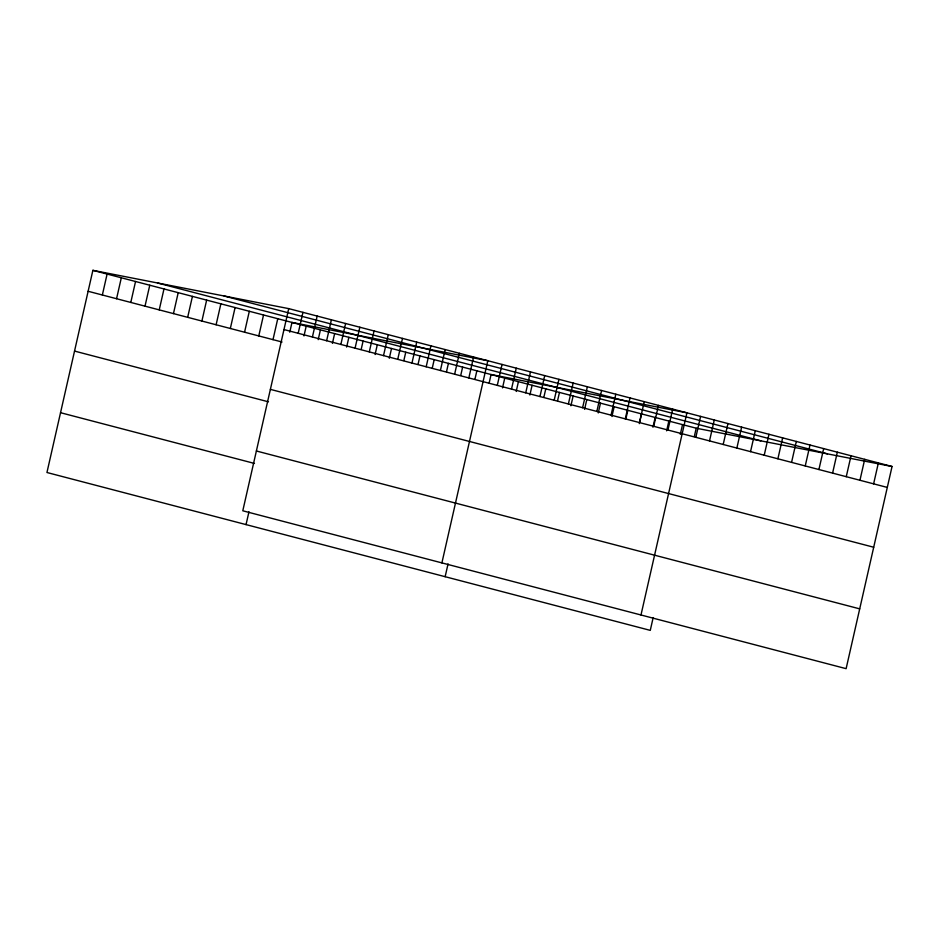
<?xml version="1.0" encoding="UTF-8"?>
<svg xmlns="http://www.w3.org/2000/svg" width="939" height="939" viewBox="0 0 939 939"><rect width="100%" height="100%" fill="white"/><g stroke="black" fill="none" stroke-linecap="round" stroke-linejoin="round"><path stroke-width="1.41" d="M288.731 308.626L242.79 510.793L846.121 668.662L892.05 466.495L288.731 308.626L92.879 270.338L46.95 472.505L650.269 630.374L653.18 617.557M102.351 294.999L107.105 274.059M116.565 298.719L121.319 277.78M130.791 302.44L135.545 281.5M145.005 306.161L149.77 285.221M159.231 309.882L163.985 288.942M173.457 313.603L178.21 292.663M187.671 317.323L192.425 296.384M201.897 321.044L206.65 300.104M216.111 324.765L220.876 303.825M230.337 328.486L235.09 307.546M244.563 332.206L249.316 311.267M258.777 335.927L263.53 314.988M273.003 339.648L277.756 318.708M246.041 524.608L248.964 511.79M289.764 332.206L291.982 322.429L487.822 360.729L441.893 562.895M298.191 333.286L302.945 312.347M303.978 335.927L306.196 326.15M312.417 337.007L317.171 316.067M318.204 339.648L320.422 329.871M326.631 340.728L331.385 319.788M332.418 343.369L334.636 333.591M340.857 344.449L345.611 323.509M346.644 347.09L348.862 337.312M355.071 348.169L359.837 327.23M361.186 349.414L363.088 341.045M369.297 351.89L374.051 330.951M375.084 354.531L377.302 344.766M383.523 355.611L388.277 334.671M389.309 358.252L391.528 348.486M397.737 359.332L402.491 338.404M403.84 360.576L405.754 352.207M411.963 363.053L416.716 342.125M418.066 364.297L419.968 355.928M426.177 366.773L430.942 345.845M432.292 368.018L434.194 359.649M440.403 370.494L445.156 349.566M446.506 371.738L448.408 363.37M454.629 374.215L459.382 353.287M460.732 375.459L462.634 367.09M468.843 377.936L473.596 357.008M474.946 379.18L476.859 370.811M445.145 576.699L448.056 563.881M489.172 382.901L491.074 374.532L686.925 412.82L640.985 614.986M497.283 385.377L502.048 364.449M502.529 387.877L504.748 378.112M511.509 389.098L516.262 368.17M516.204 391.457L518.422 381.68M525.734 392.819L530.488 371.891M529.878 395.037L532.096 385.26M539.948 396.54L544.714 375.612M543.869 397.22L545.782 388.84M554.174 400.26L558.928 379.333M557.555 400.789L559.456 392.42M568.388 403.981L573.154 383.053M570.912 405.765L573.13 396M582.614 407.702L587.368 386.774M584.586 409.345L586.805 399.58M596.84 411.423L601.594 390.495M598.26 412.925L600.479 403.16M611.054 415.144L615.82 394.216M611.935 416.505L614.153 406.728M625.28 418.864L630.034 397.936M625.926 418.688L627.827 410.308M639.506 422.585L644.26 401.657M639.283 423.653L641.501 413.888M652.957 427.233L655.176 417.468M653.72 426.306L658.474 405.378M666.631 430.813L668.85 421.048M667.946 430.027L672.7 409.099M680.306 434.393L682.524 424.628M694.308 436.576L696.21 428.207L92.879 270.338M695.834 437.328L700.6 416.4M709.52 440.907L714.274 419.979M723.194 444.487L727.948 423.559M736.869 448.067L741.622 427.128M750.543 451.647L755.296 430.708M764.217 455.227L768.971 434.288M777.891 458.795L782.645 437.867M791.565 462.375L796.319 441.447M805.239 465.955L809.993 445.027M818.914 469.535L823.679 448.596M832.588 473.115L837.353 452.175M846.262 476.695L851.027 455.755M859.948 480.275L864.702 459.335M873.622 483.843L878.376 462.915M696.21 428.207L892.05 466.495M224.092 295.996L827.423 453.854M157.506 282.979L760.836 440.837M283.965 329.566L887.296 487.423M88.125 291.278L282.052 342.019M270.385 389.368L873.704 547.237M74.533 351.08L268.46 401.822M256.382 450.99L859.701 608.859M60.542 412.702L254.469 463.443"/></g></svg>
